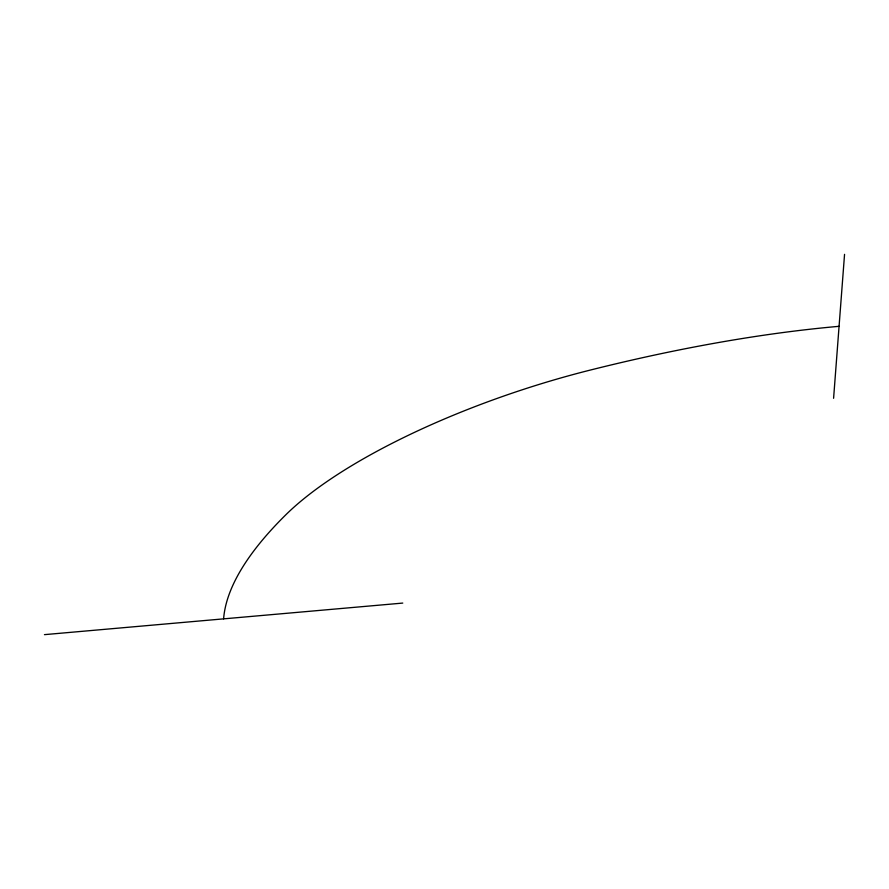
<?xml version="1.0" encoding="UTF-8"?>
<svg xmlns="http://www.w3.org/2000/svg" width="889" height="889" viewBox="0 0 889 889"><rect width="100%" height="100%" fill="white"/><g stroke="black" fill="none" stroke-linecap="round" stroke-linejoin="round"><path stroke-width="1.33" d="M833.593 398.294L844.55 254.354M44.45 634.646L402.773 603.075M223.606 618.866A655.182 200.281 -18.1 0 1 285.958 514.664A310.694 94.979 -18.1 0 1 590.029 370.135A655.182 200.281 -18.1 0 1 839.072 326.319"/></g></svg>
